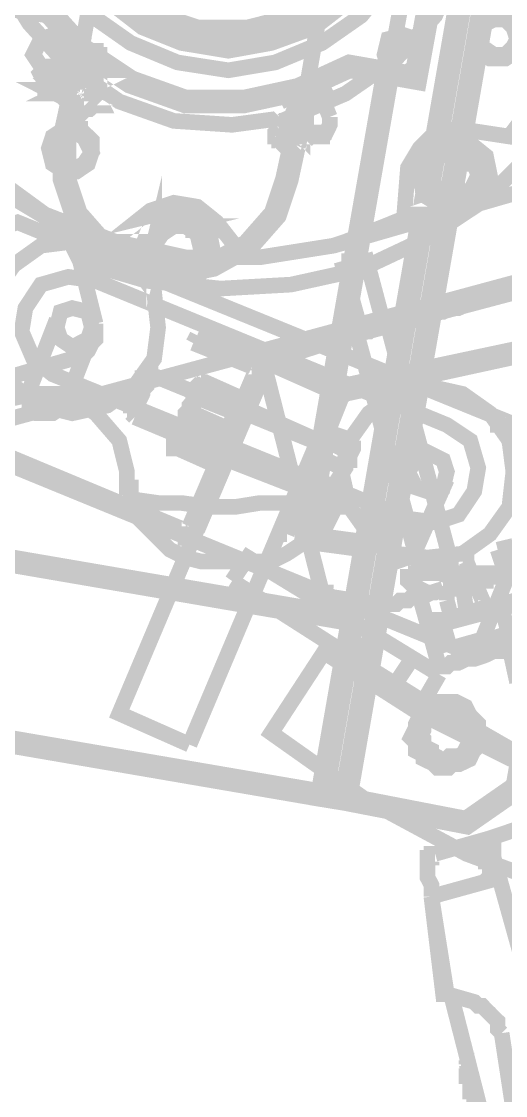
# Model space of a CAD drawing. Extents: x 0.1 to 11.6, y 0.3 to 16.2.
# Drawn here: x 9.9667 to 10.1733, y 6.37 to 6.8292 of the extents above; entities that cross this region are included whole.
import ezdxf

# ---------------------------------------------------------------- set-up
doc = ezdxf.new("R2010")
doc.units = 0
doc.header["$MEASUREMENT"] = 0

msp = doc.modelspace()

# ---------------------------------------------------------------- linework, layer by layer
at = {"color": 0}
for points, const_width in [([(10.24, 7.33003), (10.095, 6.49832), (10.105, 6.49669), (10.25, 7.32835)], 0.01), ([(10.105, 6.49669), (10.1567, 6.48665), (10.1783, 6.50168), (10.3217, 7.315)], 0.01), ([(10.1433, 6.535), (10.1383, 6.53836), (10.0983, 6.56332), (10.0733, 6.52501), (10.1133, 6.49669), (10.1567, 6.47331), (10.2017, 6.45665), (10.25, 6.44499), (10.2983, 6.44168), (10.3467, 6.44336), (10.395, 6.44997), (10.4417, 6.465), (10.4867, 6.48503), (10.5283, 6.51167), (10.565, 6.54167), (10.5983, 6.57835), (10.6267, 6.61664), (10.65, 6.66), (10.6667, 6.70665), (10.6783, 6.75331), (10.6833, 6.80165), (10.6934, 7.12668)], 0.00667), ([(10.0283, 7.01833), (9.98833, 6.79497)], 0.00667), ([(10.0883, 6.80003), (10.1233, 7.00168)], 0.00667), ([(9.94835, 6.83832), (9.97835, 6.83333), (9.99333, 6.81668), (10.0133, 6.80333), (10.0367, 6.79497), (10.0617, 6.79497), (10.085, 6.80003), (10.1067, 6.81), (10.1067, 6.81), (10.135, 6.80501), (10.16, 6.94168)], 0.01), ([(9.94997, 6.76167), (9.98335, 6.74164), (9.98503, 6.74001), (9.98665, 6.73833), (9.98833, 6.73665), (9.98833, 6.73503), (9.98833, 6.73335), (9.99164, 6.72667), (10.02, 6.71832), (10.0517, 6.715), (10.0817, 6.71669), (10.1117, 6.72331), (10.14, 6.73665), (10.165, 6.75331), (10.1867, 6.77501), (10.1867, 6.78999), (10.1934, 6.80501), (10.2033, 6.815), (10.2167, 6.82167), (10.2267, 6.85335)], 0.00667), ([(10.0833, 6.78668), (10.0817, 6.78836), (10.105, 6.79833), (10.1267, 6.81332), (10.1433, 6.83165), (10.1533, 6.85499)], 0.00667), ([(9.95665, 6.84999), (9.97, 6.82835), (9.98665, 6.81), (10.0084, 6.79497), (10.0317, 6.78668), (10.0566, 6.785), (10.0817, 6.78836), (10.08, 6.78999)], 0.00667), ([(9.98503, 6.84831), (9.99669, 6.83165), (10.0133, 6.81999), (10.0333, 6.81168), (10.055, 6.80832), (10.055, 6.80832), (10.075, 6.81168), (10.095, 6.81999), (10.1117, 6.83165), (10.125, 6.84831)], 0.00667), ([(10.1, 6.73335), (10.5033, 6.84999)], 0.00667), ([(9.95167, 6.76497), (9.97667, 6.74669), (10.0067, 6.73503), (10.0367, 6.72835), (10.0684, 6.72835), (10.1, 6.73335), (10.105, 6.73503), (10.1133, 6.73833), (10.1217, 6.74164), (10.13, 6.74501), (10.1317, 6.76665), (10.1367, 6.77501), (10.1433, 6.78168), (10.1533, 6.78331), (10.175, 6.78), (10.18, 6.78668), (10.185, 6.79335), (10.19, 6.80165), (10.195, 6.80832), (10.2, 6.81668), (10.2033, 6.82497), (10.2067, 6.83165), (10.21, 6.84)], 0.00667), ([(10.0033, 6.83832), (10.0183, 6.82667), (10.035, 6.81999), (10.055, 6.81668), (10.055, 6.81668), (10.0733, 6.81999), (10.0917, 6.82667), (10.1067, 6.83832)], 0.00667), ([(10.0033, 6.83832), (10.0183, 6.82667), (10.035, 6.81999), (10.055, 6.81668), (10.055, 6.81668), (10.0733, 6.81999), (10.0917, 6.82667), (10.1067, 6.83832)], 0.00667), ([(9.98665, 6.80003), (9.98503, 6.80003), (9.98665, 6.80003), (9.98833, 6.80003), (9.98833, 6.80165), (9.99001, 6.80165), (9.99164, 6.80333), (9.99333, 6.80333), (9.99333, 6.80501), (9.99501, 6.80501), (9.99333, 6.80832), (9.99501, 6.81), (9.99832, 6.81168), (9.99832, 6.81332), (9.99669, 6.81332), (9.99501, 6.81332), (9.99164, 6.81668), (9.98833, 6.81999), (9.98665, 6.81668), (9.98503, 6.81668), (9.98335, 6.81836), (9.98503, 6.81836), (9.97835, 6.81), (9.97835, 6.80832), (9.97667, 6.80664), (9.97835, 6.80333), (9.97835, 6.80165), (9.97835, 6.80003), (9.97999, 6.80003), (9.98167, 6.80003), (9.98503, 6.80003), (9.98335, 6.80003), (9.98503, 6.80003), (9.98335, 6.80003), (9.98503, 6.79833), (9.98665, 6.79833), (9.98833, 6.80003)], 0.01), ([(9.99832, 6.81332), (9.99832, 6.81168), (9.99669, 6.81332), (9.99669, 6.815), (9.99501, 6.815), (9.99333, 6.81668), (9.99164, 6.81668), (9.99164, 6.81836), (9.99001, 6.81836), (9.99001, 6.81999), (9.98833, 6.81999), (9.98665, 6.81999), (9.98335, 6.81836)], 0.01), ([(9.98665, 6.81999), (9.98833, 6.81999)], 0.01), ([(9.98833, 6.81999), (9.99001, 6.81999)], 0.01), ([(9.98833, 6.81999), (9.99001, 6.81999)], 0.01), ([(9.99164, 6.81), (9.99333, 6.81), (9.99164, 6.81), (9.99164, 6.81168), (9.99001, 6.81168), (9.98833, 6.81332), (9.98833, 6.815), (9.98665, 6.815), (9.98665, 6.81668), (9.98503, 6.81668), (9.98503, 6.81836)], 0.01), ([(9.98665, 6.81668), (9.98833, 6.81332), (9.99164, 6.81), (9.99501, 6.81332)], 0.01), ([(9.99501, 6.81), (9.99669, 6.81)], 0.01), ([(9.99832, 6.81168), (10, 6.81168)], 0.01), ([(9.99333, 6.80832), (9.99164, 6.80832), (9.99001, 6.80832), (9.98833, 6.80664), (9.98665, 6.80501), (9.98665, 6.80333), (9.98665, 6.80165), (9.98503, 6.80003), (9.98335, 6.80003)], 0.01), ([(9.98833, 6.79335), (9.99001, 6.78999), (9.99001, 6.79167), (9.99164, 6.79167), (9.99333, 6.79335), (9.99501, 6.79335), (9.99669, 6.79497), (9.99832, 6.79497), (9.99669, 6.79833)], 0.01), ([(10.1233, 6.80832), (10.0883, 6.60835), (10.1133, 6.60499)], 0.01), ([(9.99333, 6.80165), (9.99001, 6.80003), (9.99164, 6.80003), (9.99333, 6.80003), (9.99333, 6.80165), (9.99501, 6.80165), (9.99669, 6.80165)], 0.01), ([(9.99669, 6.80333), (9.99501, 6.80501), (9.99333, 6.80501), (9.99164, 6.80333)], 0.01), ([(9.99001, 6.80664), (9.99164, 6.80664), (9.99333, 6.80664)], 0.00667), ([(9.99501, 6.80501), (9.99669, 6.80501)], 0.01), ([(9.98503, 6.80003), (9.98665, 6.80003)], 0.01), ([(9.98833, 6.79497), (9.98503, 6.78), (9.98503, 6.76167), (9.99001, 6.74669), (10.0017, 6.73335), (10.0167, 6.72499), (10.0317, 6.72168), (10.0483, 6.72499), (10.0633, 6.73335), (10.075, 6.74669), (10.08, 6.76167), (10.0883, 6.80003)], 0.01), ([(9.98503, 6.79833), (9.98665, 6.79833)], 0.01), ([(9.98503, 6.79833), (9.98665, 6.79833)], 0.00667), ([(9.99501, 6.80003), (9.99669, 6.79833), (9.99501, 6.79665), (9.99333, 6.79665), (9.99164, 6.79497), (9.99001, 6.79497), (9.98833, 6.79335), (9.98833, 6.79665)], 0.01), ([(10.08, 6.79665), (10.0817, 6.79833)], 0.00667), ([(10.08, 6.79665), (10.0817, 6.79665), (10.0817, 6.79833)], 0.00667), ([(10.0817, 6.79833), (10.0833, 6.79833), (10.085, 6.79833), (10.0866, 6.79833), (10.0866, 6.80003), (10.0833, 6.79833)], 0.00667), ([(10.0817, 6.79665), (10.0817, 6.79833), (10.0833, 6.79833)], 0.00667), ([(10.0833, 6.79335), (10.085, 6.79497), (10.0833, 6.79833)], 0.00667), ([(10.0933, 6.80165), (10.0917, 6.80003), (10.0866, 6.80003)], 0.00667), ([(10.0866, 6.80003), (10.0883, 6.80003), (10.09, 6.80003), (10.0917, 6.80165), (10.0933, 6.80165), (10.095, 6.80165)], 0.00667), ([(10.0883, 6.79497), (10.0917, 6.79665), (10.0917, 6.80003)], 0.00667), ([(10.0933, 6.80165), (10.095, 6.80165)], 0.00667), ([(10.095, 6.80165), (10.0933, 6.80165)], 0.00667), ([(10.095, 6.79665), (10.0967, 6.79833), (10.095, 6.80165)], 0.00667), ([(10.0967, 6.79833), (10.095, 6.79665)], 0.00667), ([(10.0817, 6.79335), (10.08, 6.79665)], 0.00667), ([(10.0817, 6.79335), (10.0833, 6.79335)], 0.00667), ([(10.0817, 6.79335), (10.0833, 6.79335)], 0.00667), ([(10.0833, 6.79335), (10.085, 6.79335), (10.0866, 6.79335), (10.0866, 6.79497), (10.0883, 6.79497), (10.085, 6.79497)], 0.00667), ([(10.0833, 6.79335), (10.0833, 6.79167)], 0.00667), ([(10.0917, 6.79665), (10.095, 6.79665), (10.0933, 6.79665), (10.0917, 6.79665), (10.09, 6.79497), (10.0883, 6.79497)], 0.00667), ([(10.0983, 6.78836), (10.095, 6.79665)], 0.00667), ([(10.08, 6.78668), (10.08, 6.78836), (10.08, 6.78999)], 0.00667), ([(10.085, 6.785), (10.0833, 6.78668), (10.0833, 6.78836), (10.0817, 6.78836), (10.08, 6.78999)], 0.00667), ([(10.0833, 6.79167), (10.0817, 6.78836)], 0.00667), ([(10.09, 6.78), (10.09, 6.78168), (10.0883, 6.78168), (10.0883, 6.78331), (10.0883, 6.785), (10.0883, 6.78668), (10.0883, 6.78836), (10.0866, 6.78999), (10.085, 6.78999), (10.0833, 6.78999), (10.0833, 6.79167)], 0.00667), ([(10.085, 6.78999), (10.0866, 6.78999)], 0.00667), ([(10.08, 6.785), (10.0767, 6.78331)], 0.00667), ([(10.08, 6.78836), (10.08, 6.78668)], 0.00667), ([(10.0833, 6.78331), (10.0817, 6.785), (10.08, 6.78668), (10.0817, 6.785)], 0.00667), ([(10.085, 6.78), (10.0833, 6.78168), (10.0817, 6.78331), (10.08, 6.785), (10.08, 6.78668)], 0.00667), ([(10.08, 6.78668), (10.0817, 6.78668)], 0.00667), ([(10.0833, 6.78331), (10.0817, 6.785), (10.0833, 6.78668)], 0.00667), ([(10.0883, 6.78168), (10.0866, 6.78331), (10.085, 6.785), (10.0833, 6.78668)], 0.00667), ([(10.0866, 6.78168), (10.085, 6.785)], 0.00667), ([(10.0866, 6.77832), (10.0866, 6.78), (10.0883, 6.77832)], 0.00667), ([(10.0933, 6.78), (10.095, 6.78), (10.095, 6.78168), (10.0967, 6.78168), (10.0983, 6.785), (10.0983, 6.78668), (10.0983, 6.78836)], 0.00667), ([(10.08, 6.77501), (10.0783, 6.77669), (10.0783, 6.77832), (10.0767, 6.77832), (10.0767, 6.78), (10.075, 6.78), (10.075, 6.78168), (10.0767, 6.78331)], 0.00667), ([(10.0767, 6.78331), (10.0783, 6.78331), (10.0783, 6.78168), (10.08, 6.78), (10.0817, 6.78), (10.0817, 6.77832), (10.0833, 6.77669)], 0.00667), ([(10.0833, 6.77669), (10.085, 6.78), (10.0866, 6.77832)], 0.00667), ([(10.0866, 6.78), (10.0866, 6.78168)], 0.00667), ([(10.09, 6.78), (10.0883, 6.78), (10.0883, 6.78168), (10.0866, 6.78168)], 0.00667), ([(10.09, 6.78), (10.0883, 6.78168)], 0.00667), ([(10.0883, 6.77832), (10.09, 6.78)], 0.00667), ([(10.09, 6.78168), (10.09, 6.78)], 0.00667), ([(10.0933, 6.78), (10.0917, 6.78), (10.09, 6.78)], 0.00667), ([(10.09, 6.78), (10.0917, 6.78)], 0.00667), ([(10.09, 6.78), (10.0917, 6.78)], 0.00667), ([(10.08, 6.77501), (10.0833, 6.77669)], 0.00667), ([(10.0866, 6.77832), (10.0883, 6.77832)], 0.00667), ([(10.155, 6.77501), (10.1483, 6.77333)], 0.00667), ([(10.155, 6.77501), (10.1583, 6.77165), (10.16, 6.77001), (10.16, 6.76833), (10.1617, 6.76833), (10.1617, 6.76665), (10.1617, 6.76497), (10.1617, 6.76335), (10.1617, 6.76167)], 0.00667), ([(9.91499, 6.64665), (10.3834, 6.77333)], 0.00667), ([(10.14, 6.75999), (10.1417, 6.76665), (10.1417, 6.76833), (10.1433, 6.77001), (10.1433, 6.77165), (10.145, 6.77165), (10.1467, 6.77333), (10.1483, 6.77333)], 0.00667), ([(10.1417, 6.76665), (10.1433, 6.77165), (10.1483, 6.77333), (10.15, 6.77333), (10.1517, 6.77333), (10.1533, 6.77333), (10.155, 6.77333), (10.1567, 6.77333), (10.1583, 6.77165)], 0.00667), ([(10.1634, 6.76665), (10.1583, 6.77165)], 0.00667), ([(10.1417, 6.76665), (10.1417, 6.76497), (10.1417, 6.76335), (10.1417, 6.76167), (10.1417, 6.75999), (10.1417, 6.75836), (10.1433, 6.75667), (10.1483, 6.75168)], 0.00667), ([(10.1634, 6.76665), (10.1617, 6.76167), (10.1617, 6.75999), (10.16, 6.75836), (10.16, 6.75667), (10.1583, 6.75667), (10.1583, 6.75499), (10.1567, 6.75499), (10.155, 6.75331), (10.1533, 6.75331)], 0.00667), ([(10.1533, 6.75331), (10.16, 6.75499), (10.1617, 6.76167)], 0.00667), ([(10.0217, 6.72835), (10.0233, 6.73503), (10.0233, 6.73335), (10.0233, 6.73167), (10.0233, 6.72999), (10.025, 6.72835), (10.025, 6.72667), (10.025, 6.72499), (10.0267, 6.72499)], 0.00667), ([(10.1483, 6.75168), (10.1533, 6.75331), (10.1517, 6.75331), (10.15, 6.75331), (10.1483, 6.75331), (10.1467, 6.75331), (10.1467, 6.75499), (10.145, 6.75499), (10.1433, 6.75667)], 0.00667), ([(10.14, 6.75999), (10.1433, 6.75667)], 0.00667), ([(10.005, 6.73503), (10.0217, 6.74832), (10.0317, 6.75168), (10.0417, 6.75), (10.05, 6.74333), (10.0617, 6.72835)], 0.00667), ([(10.1083, 6.69835), (10.1083, 6.69499), (10.3217, 6.75168)], 0.00667), ([(10.19, 6.65169), (9.965, 6.74333), (9.95503, 6.74001)], 0.00667), ([(10.0367, 6.74333), (10.0417, 6.74001), (10.04, 6.74001), (10.04, 6.74164), (10.0384, 6.74164), (10.0367, 6.74164), (10.035, 6.74333), (10.0333, 6.74333), (10.0317, 6.74164)], 0.00667), ([(10.0367, 6.74333), (10.0317, 6.74164)], 0.00667), ([(10.025, 6.74001), (10.0317, 6.74164), (10.03, 6.74164), (10.0283, 6.74164), (10.0267, 6.74001), (10.025, 6.73833), (10.025, 6.73665), (10.0233, 6.73503)], 0.00667), ([(10.025, 6.74001), (10.0233, 6.73503)], 0.00667), ([(10.045, 6.73503), (10.0433, 6.72999), (10.045, 6.72999), (10.045, 6.73167), (10.045, 6.73335), (10.0433, 6.73503), (10.0433, 6.73665), (10.0417, 6.73833), (10.0417, 6.74001)], 0.00667), ([(10.045, 6.73503), (10.0417, 6.74001)], 0.00667), ([(10.03, 6.72), (10.0267, 6.72499), (10.0267, 6.72331), (10.0283, 6.72331), (10.03, 6.72168), (10.0317, 6.72168), (10.0333, 6.72168), (10.035, 6.72168), (10.0367, 6.72168)], 0.00667), ([(10.03, 6.72), (10.0367, 6.72168), (10.0384, 6.72168), (10.04, 6.72331), (10.0417, 6.72499), (10.0433, 6.72667), (10.0433, 6.72835), (10.0433, 6.72999)], 0.00667), ([(10.0367, 6.72168), (10.0433, 6.72331), (10.0433, 6.72999)], 0.00667), ([(10.1133, 6.72999), (10.1133, 6.72835), (10.1117, 6.72835), (10.11, 6.72835), (10.1083, 6.72835)], 0.00667), ([(10.1133, 6.72999), (10.1217, 6.69835), (10.12, 6.69835), (10.1183, 6.69835), (10.1166, 6.69835)], 0.00667), ([(9.99164, 6.72667), (9.99832, 6.69997)], 0.00667), ([(10.0217, 6.72835), (10.0267, 6.72499)], 0.00667), ([(10.1083, 6.72835), (10.1067, 6.72667), (10.105, 6.72667), (10.1033, 6.72667)], 0.00667), ([(10.1033, 6.72667), (10.1117, 6.69667)], 0.00667), ([(10.165, 6.71001), (10.17, 6.71164), (10.1733, 6.71332), (10.1783, 6.71332), (10.1816, 6.715), (10.185, 6.715), (10.1883, 6.71669), (10.1917, 6.71669), (10.1934, 6.71832), (10.195, 6.71832), (10.1967, 6.71832)], 0.00667), ([(10.135, 6.70167), (10.1367, 6.70167), (10.1383, 6.70335), (10.14, 6.70335), (10.1433, 6.70503), (10.1467, 6.70503), (10.15, 6.70665), (10.1533, 6.70665), (10.1567, 6.70833), (10.1617, 6.71001), (10.165, 6.71001)], 0.00667), ([(9.99669, 6.69499), (9.98503, 6.66499), (9.97999, 6.66168), (9.97331, 6.66168), (9.97, 6.66499), (9.97, 6.67165), (9.98167, 6.70167)], 0.00667), ([(10.135, 6.70167), (10.1367, 6.70167)], 0.00667), ([(9.99832, 6.69997), (9.99832, 6.69835), (9.99832, 6.69499), (9.99832, 6.69336), (9.99669, 6.69168), (9.99501, 6.68832), (9.99333, 6.68668), (9.99164, 6.685), (9.98833, 6.685), (9.94835, 6.67333)], 0.00667), ([(10.1117, 6.69667), (10.11, 6.69499)], 0.00667), ([(10.1166, 6.69835), (10.115, 6.69667), (10.1133, 6.69667), (10.1117, 6.69667)], 0.00667), ([(10.1233, 6.69835), (10.1217, 6.69835)], 0.00667), ([(10.1233, 6.69835), (10.15, 6.59831)], 0.00667), ([(10.04, 6.69168), (10.0417, 6.69499)], 0.00667), ([(10.0667, 6.685), (10.0417, 6.69499)], 0.00667), ([(10.0684, 6.68332), (10.07, 6.68332), (10.0717, 6.685), (10.0733, 6.685), (10.075, 6.685), (10.0783, 6.68668), (10.0833, 6.68668), (10.0866, 6.68832), (10.0917, 6.69), (10.0967, 6.69168), (10.1033, 6.69336), (10.1083, 6.69499)], 0.00667), ([(10.11, 6.69499), (10.1367, 6.59668), (10.1367, 6.595), (10.1383, 6.595), (10.14, 6.59332)], 0.00667), ([(10.11, 6.69499), (10.1367, 6.595)], 0.00667), ([(10.065, 6.68164), (10.04, 6.69168)], 0.00667), ([(10.0667, 6.68832), (10.0684, 6.68332)], 0.00667), ([(10.1033, 6.67333), (10.1816, 6.69)], 0.00667), ([(10.0717, 6.68332), (10.0084, 6.53331), (10.0384, 6.52001)], 0.00667), ([(10.02, 6.67665), (10.0217, 6.67833), (10.0217, 6.67665), (10.02, 6.67503), (10.02, 6.67333), (10.0183, 6.67165), (10.0183, 6.66997), (10.0167, 6.66667), (10.0167, 6.66499), (10.015, 6.66336)], 0.00667), ([(10.07, 6.67833), (10.07, 6.68001), (10.07, 6.68164), (10.0684, 6.68332), (10.0667, 6.685)], 0.00667), ([(10.07, 6.68332), (10.095, 6.58501)], 0.00667), ([(10.0717, 6.68332), (10.1017, 6.66997)], 0.00667), ([(10.105, 6.66997), (10.1816, 6.68668)], 0.00667), ([(10.095, 6.64833), (10.0217, 6.67833)], 0.00667), ([(10.0384, 6.61333), (10.0667, 6.68001)], 0.00667), ([(10.0417, 6.61165), (10.07, 6.67833)], 0.00667), ([(10.0667, 6.68001), (10.0667, 6.68164), (10.065, 6.68164)], 0.00667), ([(10.02, 6.67665), (10.0183, 6.67665), (10.0183, 6.67503), (10.0183, 6.67333), (10.0167, 6.66997), (10.0167, 6.66835), (10.015, 6.66667), (10.015, 6.66499)], 0.00667), ([(10.045, 6.67503), (10.0417, 6.67165), (10.04, 6.66997), (10.04, 6.66835), (10.04, 6.66667), (10.0384, 6.66499), (10.0384, 6.66336), (10.0367, 6.66168), (10.0367, 6.65831), (10.035, 6.65668), (10.035, 6.655)], 0.00667), ([(10.0433, 6.67503), (10.0417, 6.67333), (10.0417, 6.67165), (10.0417, 6.66997), (10.04, 6.66997)], 0.00667), ([(10.06, 6.66667), (10.0433, 6.67333), (10.0417, 6.66997), (10.04, 6.66667)], 0.00667), ([(10.0433, 6.67503), (10.045, 6.67503), (10.06, 6.66835)], 0.00667), ([(10.0433, 6.67503), (10.0433, 6.67333)], 0.00667), ([(9.95665, 6.66667), (9.97168, 6.66997), (9.98503, 6.66997), (9.99832, 6.66168), (10.0084, 6.65001), (10.0117, 6.63667), (10.0117, 6.63499), (10.0117, 6.63336), (10.0117, 6.63167), (10.0117, 6.62999), (10.0133, 6.62999), (10.0133, 6.62831), (10.0133, 6.62668), (10.0133, 6.625), (10.0167, 6.61664), (10.0217, 6.61165), (10.025, 6.60835), (10.03, 6.60335), (10.0367, 6.59999), (10.0433, 6.59831), (10.05, 6.59831), (10.0517, 6.59831), (10.0533, 6.59831), (10.0566, 6.59831), (10.0583, 6.59831), (10.06, 6.59831), (10.0633, 6.59831), (10.065, 6.59831), (10.0667, 6.59831), (10.065, 6.59831)], 0.00667), ([(10.0417, 6.66997), (10.04, 6.66997), (10.04, 6.66835), (10.04, 6.66667), (10.0384, 6.66499), (10.0384, 6.66168), (10.0367, 6.66), (10.0367, 6.65831), (10.035, 6.655), (10.035, 6.65332), (10.0333, 6.65332), (10.0333, 6.65169)], 0.00667), ([(10.0417, 6.66997), (10.0417, 6.66835), (10.04, 6.66667), (10.04, 6.66499), (10.0384, 6.66336), (10.0384, 6.66), (10.0367, 6.65831), (10.0367, 6.65668), (10.035, 6.655), (10.035, 6.65332)], 0.00667), ([(10.0384, 6.52001), (10.1017, 6.66997)], 0.00667), ([(10.04, 6.66997), (10.04, 6.66667), (10.04, 6.66168), (10.055, 6.655)], 0.00667), ([(10.1017, 6.66997), (10.0767, 6.61003), (10.08, 6.61003)], 0.00667), ([(10.08, 6.61003), (10.1033, 6.66835), (10.105, 6.66997)], 0.00667), ([(10.1017, 6.66997), (10.1017, 6.67165), (10.1033, 6.67165), (10.1033, 6.67333)], 0.00667), ([(10.015, 6.66499), (10.0133, 6.66336), (10.0133, 6.66168)], 0.00667), ([(10.04, 6.66667), (10.0384, 6.66336), (10.0384, 6.66)], 0.00667), ([(10.0583, 6.66168), (10.0417, 6.66835)], 0.00667), ([(10.0583, 6.66168), (10.06, 6.66499), (10.06, 6.66835)], 0.00667), ([(10.06, 6.66667), (10.0583, 6.66336), (10.0583, 6.66)], 0.00667), ([(10.06, 6.66835), (10.0617, 6.66835), (10.0617, 6.66667)], 0.00667), ([(10.0617, 6.66667), (10.06, 6.66667)], 0.00667), ([(10.0633, 6.66336), (10.06, 6.66499)], 0.00667), ([(10.0617, 6.66667), (10.0633, 6.66667)], 0.00667), ([(10.0133, 6.66168), (10.015, 6.66)], 0.00667), ([(10.015, 6.66336), (10.015, 6.66168), (10.015, 6.66)], 0.00667), ([(10.015, 6.66), (10.0866, 6.62999)], 0.00667), ([(10.0317, 6.64833), (10.0317, 6.65001), (10.0333, 6.65001), (10.0333, 6.65169), (10.0333, 6.65332), (10.035, 6.655), (10.0367, 6.66), (10.0384, 6.66168)], 0.00667), ([(10.0333, 6.65332), (10.035, 6.65668), (10.0384, 6.66), (10.0533, 6.65332)], 0.00667), ([(10.0517, 6.64665), (10.0517, 6.64833), (10.0533, 6.65001), (10.0533, 6.65169), (10.055, 6.65332), (10.055, 6.65668), (10.0566, 6.65831), (10.0566, 6.66), (10.0566, 6.66168), (10.0583, 6.66168)], 0.00667), ([(10.0583, 6.66), (10.0566, 6.65668), (10.0533, 6.65332)], 0.00667), ([(10.055, 6.655), (10.0566, 6.65831), (10.0583, 6.66168)], 0.00667), ([(10.06, 6.66336), (10.0583, 6.66168)], 0.00667), ([(10.0933, 6.65001), (10.0633, 6.66336)], 0.00667), ([(10.1683, 6.66), (10.17, 6.65831), (10.17, 6.65668), (10.1717, 6.65668), (10.1733, 6.655), (10.175, 6.65332), (10.175, 6.65169), (10.1767, 6.65169)], 0.00667), ([(9.92503, 6.65831), (10.0367, 6.61165)], 0.00667), ([(9.92833, 6.65332), (10.1517, 6.56168)], 0.00667), ([(10.05, 6.64165), (10.0333, 6.64833), (10.0333, 6.65169), (10.035, 6.655)], 0.00667), ([(10.0333, 6.65169), (10.035, 6.65332), (10.0517, 6.64665)], 0.00667), ([(10.0333, 6.65332), (10.0333, 6.65001), (10.0333, 6.64665)], 0.00667), ([(10.0333, 6.65169), (10.035, 6.65169)], 0.00667), ([(10.0333, 6.65169), (10.035, 6.65169)], 0.00667), ([(10.035, 6.65332), (10.0367, 6.65332)], 0.00667), ([(10.0533, 6.65332), (10.0533, 6.65001), (10.0517, 6.64665)], 0.00667), ([(10.0533, 6.64833), (10.055, 6.65169), (10.055, 6.655)], 0.00667), ([(10.0983, 6.65169), (10.0967, 6.65001), (10.1067, 6.64501)], 0.00667), ([(10.0983, 6.65169), (10.0967, 6.65169)], 0.00667), ([(10.0983, 6.65169), (10.0983, 6.65332)], 0.00667), ([(10.0983, 6.65332), (10.1083, 6.65001)], 0.00667), ([(10.19, 6.65169), (10.1934, 6.63997), (10.1634, 6.565)], 0.00667), ([(10.0333, 6.64833), (10.0317, 6.64833)], 0.00667), ([(10.0317, 6.64833), (10.0317, 6.64665), (10.0333, 6.64665)], 0.00667), ([(10.0317, 6.64833), (10.0333, 6.64833)], 0.00667), ([(10.0333, 6.64665), (10.0483, 6.63997)], 0.00667), ([(10.0517, 6.64665), (10.05, 6.64333), (10.0483, 6.63997)], 0.00667), ([(10.05, 6.63997), (10.05, 6.64165), (10.0517, 6.64501), (10.0533, 6.64833)], 0.00667), ([(10.0517, 6.64501), (10.0517, 6.64665)], 0.00667), ([(10.0933, 6.64165), (10.0967, 6.65001)], 0.00667), ([(10.0967, 6.65001), (10.0933, 6.65001)], 0.00667), ([(10.095, 6.64833), (10.0967, 6.64833)], 0.00667), ([(10.1083, 6.64665), (10.1067, 6.64501), (10.1067, 6.64333), (10.1067, 6.64165), (10.105, 6.64165), (10.105, 6.63997), (10.105, 6.63835), (10.1017, 6.63336), (10.1, 6.62999)], 0.00667), ([(10.1067, 6.64333), (10.1083, 6.64665), (10.1083, 6.65001)], 0.00667), ([(10.1083, 6.64665), (10.1067, 6.64665), (10.1067, 6.64501)], 0.00667), ([(10.1083, 6.65001), (10.1083, 6.64833), (10.1083, 6.64665)], 0.00667), ([(10.1083, 6.64833), (10.1083, 6.64665)], 0.00667), ([(10.0517, 6.64333), (10.055, 6.64165)], 0.00667), ([(10.0866, 6.62831), (10.085, 6.62999), (10.055, 6.64165)], 0.00667), ([(10.0933, 6.64165), (10.09, 6.63499), (10.1, 6.62999)], 0.00667), ([(10.0933, 6.64333), (10.1033, 6.63835)], 0.00667), ([(10.1033, 6.63835), (10.105, 6.64165), (10.1067, 6.64333)], 0.00667), ([(10.1067, 6.64501), (10.105, 6.64165), (10.105, 6.63835)], 0.00667), ([(10.05, 6.63997), (10.0483, 6.63997)], 0.00667), ([(10.095, 6.62001), (10.0967, 6.62169), (10.0983, 6.625), (10.1, 6.62668), (10.1, 6.62831), (10.1017, 6.62999), (10.1017, 6.63167), (10.1033, 6.63499), (10.1033, 6.63667), (10.105, 6.63835)], 0.00667), ([(10.1017, 6.62999), (10.1033, 6.63499), (10.1033, 6.63835)], 0.00667), ([(10.1334, 6.63997), (10.12, 6.61003), (10.12, 6.60499), (10.1233, 6.59999), (10.1267, 6.59831), (10.1317, 6.59999), (10.135, 6.60335), (10.1483, 6.63336)], 0.00667), ([(10.0667, 6.59831), (10.0733, 6.59831), (10.08, 6.60167), (10.085, 6.60499), (10.0917, 6.60835), (10.0967, 6.61333), (10.1, 6.62001), (10.1017, 6.62668), (10.1033, 6.62831), (10.1033, 6.62999), (10.1033, 6.63167), (10.1033, 6.63336), (10.1033, 6.63499), (10.1033, 6.63667)], 0.00667), ([(10.0883, 6.62831), (10.09, 6.63499)], 0.00667), ([(10.0866, 6.62999), (10.0883, 6.62999), (10.0866, 6.62831)], 0.00667), ([(10.0883, 6.62831), (10.0866, 6.62332), (10.095, 6.62001)], 0.00667), ([(10.0883, 6.62831), (10.0967, 6.62332)], 0.00667), ([(10.0967, 6.62332), (10.1, 6.62668), (10.1017, 6.62999)], 0.00667), ([(10.1, 6.62999), (10.1, 6.62831), (10.0983, 6.625)], 0.00667), ([(10.0133, 6.625), (10.025, 6.62332), (10.035, 6.62332), (10.0467, 6.62169), (10.0583, 6.62169), (10.0684, 6.62332), (10.08, 6.62332), (10.0917, 6.625), (10.1017, 6.62668)], 0.00667), ([(10.0866, 6.625), (10.0883, 6.625)], 0.00667), ([(10.0967, 6.62169), (10.0983, 6.62169), (10.0967, 6.62332)], 0.00667), ([(10.0967, 6.62001), (10.0967, 6.62169), (10.0983, 6.62169), (10.0983, 6.62332), (10.0983, 6.625)], 0.00667), ([(10.095, 6.62001), (10.0967, 6.62001), (10.0967, 6.62169)], 0.00667), ([(10.0967, 6.62001), (10.0983, 6.62001)], 0.00667), ([(9.89501, 6.61003), (10.1083, 6.57335)], 0.01), ([(10.0367, 6.61165), (10.0384, 6.61165), (10.0384, 6.61333)], 0.00667), ([(10.0367, 6.61003), (10.0367, 6.60835), (10.0384, 6.60835), (10.04, 6.61003), (10.0417, 6.61165)], 0.00667), ([(10.2967, 6.61333), (10.2917, 6.61165), (10.165, 6.57835), (10.16, 6.59), (10.1583, 6.59), (10.155, 6.59169), (10.15, 6.59169)], 0.00667), ([(10.1767, 6.60499), (10.17, 6.60335)], 0.00667), ([(10.145, 6.55003), (10.0633, 6.59999), (10.0566, 6.59)], 0.00667), ([(10.17, 6.60335), (10.1733, 6.59332)], 0.00667), ([(10.05, 6.59831), (10.0517, 6.59831), (10.0533, 6.59831), (10.055, 6.59831), (10.0566, 6.59831), (10.0583, 6.59831), (10.06, 6.59831), (10.0617, 6.59831), (10.0633, 6.59831), (10.065, 6.59831)], 0.00667), ([(10.1317, 6.59332), (10.1334, 6.59332), (10.135, 6.59332), (10.1367, 6.595), (10.1383, 6.595), (10.1417, 6.595), (10.1433, 6.59668), (10.1467, 6.59668), (10.1483, 6.59831), (10.1517, 6.59831), (10.1533, 6.59831), (10.155, 6.59831), (10.155, 6.59999)], 0.00667), ([(10.1567, 6.59831), (10.1567, 6.59999), (10.155, 6.59999)], 0.00667), ([(10.16, 6.59), (10.1567, 6.59831)], 0.00667), ([(10.2, 6.59999), (10.18, 6.595), (10.175, 6.59332), (10.17, 6.59169), (10.1667, 6.59169)], 0.00667), ([(10.15, 6.59169), (10.145, 6.59332), (10.14, 6.59332), (10.1367, 6.59332), (10.135, 6.59169), (10.1334, 6.59169), (10.1317, 6.59169), (10.1317, 6.59), (10.1334, 6.58832), (10.1367, 6.58664), (10.14, 6.58501)], 0.00667), ([(10.1317, 6.59), (10.1317, 6.59169), (10.1317, 6.59332)], 0.00667), ([(10.14, 6.59332), (10.1683, 6.59332), (10.1733, 6.59332)], 0.00667), ([(10.16, 6.59), (10.1617, 6.59), (10.1634, 6.59), (10.165, 6.59), (10.165, 6.59169), (10.1667, 6.59169)], 0.00667), ([(10.1667, 6.59169), (10.1733, 6.59332)], 0.00667), ([(10.0566, 6.59), (10.0983, 6.56332)], 0.00667), ([(10.1233, 6.58003), (10.125, 6.58003), (10.1267, 6.58003), (10.1283, 6.58165), (10.1317, 6.58165), (10.1334, 6.58333), (10.1383, 6.58333), (10.1417, 6.58501), (10.1467, 6.58664)], 0.00667), ([(10.1317, 6.59), (10.1334, 6.59)], 0.00667), ([(10.1317, 6.59), (10.1334, 6.59)], 0.00667), ([(10.1467, 6.58664), (10.1433, 6.58501), (10.14, 6.58501)], 0.00667), ([(10.1467, 6.58664), (10.1483, 6.58664), (10.15, 6.58664), (10.1517, 6.58664), (10.1517, 6.58832), (10.1533, 6.58832), (10.155, 6.58832), (10.1567, 6.57667)], 0.00667), ([(10.1517, 6.58664), (10.15, 6.58664), (10.1483, 6.58501), (10.1483, 6.58333), (10.1483, 6.58165)], 0.00667), ([(10.16, 6.59), (10.1583, 6.59), (10.1567, 6.58832), (10.155, 6.58832)], 0.00667), ([(10.095, 6.58501), (10.0967, 6.58501), (10.0967, 6.58333), (10.0983, 6.58333)], 0.00667), ([(10.0983, 6.58333), (10.1183, 6.58003), (10.12, 6.58003), (10.1217, 6.58003), (10.1233, 6.58003)], 0.00667), ([(10.1367, 6.58333), (10.14, 6.57167)], 0.00667), ([(10.1717, 6.57835), (10.1733, 6.57835), (10.1767, 6.58003), (10.1783, 6.58003), (10.1816, 6.58003), (10.1833, 6.58165), (10.1867, 6.58165), (10.19, 6.58333), (10.1934, 6.57167)], 0.00667), ([(10.1816, 6.58165), (10.175, 6.58003), (10.17, 6.57835), (10.165, 6.57667), (10.16, 6.57667), (10.155, 6.57497), (10.1517, 6.57335), (10.1483, 6.57335), (10.145, 6.57167), (10.1433, 6.57167), (10.1417, 6.57167), (10.14, 6.57167)], 0.00667), ([(10.1467, 6.57167), (10.1717, 6.57835), (10.175, 6.56668)], 0.00667), ([(10.1483, 6.58165), (10.15, 6.57497)], 0.00667), ([(10.1783, 6.58165), (10.1816, 6.56836), (10.1767, 6.56668), (10.1717, 6.56668), (10.1667, 6.565), (10.1617, 6.56332), (10.1583, 6.56332), (10.155, 6.56168), (10.1533, 6.56168), (10.1517, 6.56), (10.15, 6.56)], 0.00667), ([(10.165, 6.58003), (10.165, 6.57835), (10.1634, 6.57835), (10.1583, 6.57667)], 0.00667), ([(10.1567, 6.57667), (10.1533, 6.57497), (10.1483, 6.57335), (10.1467, 6.57335), (10.1433, 6.57335), (10.1417, 6.57167), (10.14, 6.57167)], 0.00667), ([(10.1467, 6.57335), (10.1467, 6.57167)], 0.00667), ([(10.1583, 6.57667), (10.1567, 6.57667)], 0.00667), ([(10.14, 6.57167), (10.145, 6.55333)], 0.00667), ([(10.14, 6.57167), (10.1417, 6.57167)], 0.00667), ([(10.15, 6.56), (10.1467, 6.57167)], 0.00667), ([(10.1467, 6.57167), (10.1483, 6.57167)], 0.00667), ([(10.1166, 6.56668), (10.11, 6.55664)], 0.00667), ([(10.1517, 6.56168), (10.1634, 6.565)], 0.00667), ([(10.095, 6.56), (10.1367, 6.53331), (10.1767, 6.51335), (10.22, 6.49669), (10.265, 6.48833), (10.3117, 6.48503), (10.3567, 6.48833), (10.4017, 6.49832), (10.445, 6.51335), (10.485, 6.535)], 0.00667), ([(10.18, 6.56168), (10.175, 6.56), (10.1683, 6.56), (10.165, 6.55832), (10.16, 6.55664), (10.1567, 6.55664), (10.1533, 6.55501), (10.15, 6.55501), (10.1483, 6.55333), (10.1467, 6.55333), (10.145, 6.55333)], 0.00667), ([(10.175, 6.56168), (10.1783, 6.54665)], 0.00667), ([(10.11, 6.55664), (10.1067, 6.55165)], 0.00667), ([(10.1267, 6.54665), (10.1334, 6.55664)], 0.00667), ([(10.145, 6.55003), (10.1383, 6.53836)], 0.00667), ([(10.1233, 6.54167), (10.1267, 6.54665)], 0.00667), ([(10.095, 6.49832), (9.88167, 6.535)], 0.01), ([(10.16, 6.52669), (10.15, 6.53168), (10.1433, 6.53668)], 0.01), ([(10.1467, 6.51167), (10.1483, 6.51167), (10.15, 6.51167), (10.1533, 6.51335), (10.155, 6.51335), (10.1567, 6.51497), (10.1583, 6.51833), (10.16, 6.52501), (10.1567, 6.53168), (10.15, 6.535)], 0.00667), ([(10.1867, 6.51335), (10.175, 6.51833), (10.1634, 6.52501), (10.16, 6.52669)], 0.00667), ([(10.1667, 6.47999), (10.1816, 6.48503)], 0.00667), ([(10.1433, 6.47331), (10.1667, 6.47999)], 0.00667), ([(10.1634, 6.47835), (10.1634, 6.47499), (10.1634, 6.47331), (10.1634, 6.47168), (10.165, 6.47), (10.165, 6.46832), (10.165, 6.46669)], 0.00667), ([(10.1634, 6.47835), (10.1634, 6.47667), (10.1634, 6.47499), (10.165, 6.47331), (10.165, 6.47168), (10.165, 6.47), (10.1667, 6.46832), (10.1667, 6.46669), (10.1667, 6.465)], 0.00667), ([(10.1667, 6.47835), (10.1634, 6.47835)], 0.00667), ([(10.1683, 6.47168), (10.1683, 6.47331), (10.1683, 6.47499), (10.1683, 6.47667), (10.1667, 6.47835), (10.1667, 6.47999)], 0.00667), ([(10.14, 6.47), (10.14, 6.47168), (10.1417, 6.47168), (10.1417, 6.47331), (10.1433, 6.47331)], 0.00667), ([(10.2083, 6.32835), (10.1683, 6.47168)], 0.00667), ([(10.14, 6.465), (10.14, 6.46832), (10.14, 6.47)], 0.00667), ([(10.14, 6.465), (10.14, 6.46332), (10.1417, 6.46001), (10.1417, 6.45665), (10.1417, 6.45503)], 0.00667), ([(10.1417, 6.45503), (10.1717, 6.46332)], 0.00667), ([(10.165, 6.46669), (10.1667, 6.465)], 0.00667), ([(10.17, 6.46669), (10.1667, 6.465)], 0.00667), ([(10.1483, 6.41336), (10.1417, 6.45503)], 0.00667), ([(10.1483, 6.41336), (10.1467, 6.41336), (10.1417, 6.45503)], 0.00667), ([(10.1717, 6.39665), (10.17, 6.39833), (10.17, 6.40169), (10.1683, 6.40332), (10.1667, 6.405), (10.165, 6.40668), (10.1634, 6.40831), (10.1617, 6.40831), (10.16, 6.41), (10.1483, 6.41336)], 0.00667), ([(10.175, 6.33003), (10.1733, 6.33003), (10.1733, 6.32835), (10.1717, 6.32835), (10.15, 6.41336)], 0.00667), ([(10.1717, 6.39665), (10.1816, 6.33165), (10.205, 6.33832)], 0.00667), ([(10.155, 6.38499), (10.1567, 6.38499), (10.1567, 6.38336), (10.1567, 6.38167), (10.1567, 6.37999)], 0.00667), ([(10.155, 6.38499), (10.1567, 6.38499)], 0.00667), ([(10.1567, 6.38499), (10.1583, 6.38499)], 0.00667), ([(10.1567, 6.38336), (10.1567, 6.38499)], 0.00667), ([(10.1567, 6.38336), (10.1634, 6.36003)], 0.00667), ([(10.1567, 6.38336), (10.1583, 6.38336)], 0.00667), ([(10.1583, 6.38336), (10.1567, 6.38336)], 0.00667), ([(10.1567, 6.38167), (10.1583, 6.38336)], 0.00667), ([(10.1583, 6.37668), (10.1583, 6.37831), (10.1567, 6.37831), (10.1567, 6.37999)], 0.00667), ([(10.1567, 6.37999), (10.1583, 6.37999)], 0.00667), ([(10.1583, 6.37999), (10.1567, 6.37999)], 0.00667), ([(10.1567, 6.37999), (10.1583, 6.37999)], 0.00667), ([(10.1583, 6.37668), (10.16, 6.37668)], 0.00667), ([(10.1583, 6.37332), (10.1583, 6.375), (10.1583, 6.37668)], 0.00667), ([(10.1583, 6.37332), (10.1583, 6.37169), (10.16, 6.37169), (10.16, 6.37001), (10.16, 6.36833), (10.16, 6.36664)], 0.00667)]:
    msp.add_lwpolyline(points, dxfattribs=dict(at, const_width=const_width))
for points, const_width in [([(10.0667, 6.95503), (10.045, 6.95665), (10.025, 6.94997), (10.0084, 6.93832), (9.99501, 6.92165), (9.98833, 6.90169), (9.98833, 6.88167), (9.99333, 6.86165), (10.005, 6.845), (10.0217, 6.83165), (10.0417, 6.82497), (10.0633, 6.82497), (10.0833, 6.83003), (10.1, 6.84169), (10.1133, 6.85835), (10.12, 6.87831), (10.12, 6.89833), (10.115, 6.91835), (10.1017, 6.93668), (10.0866, 6.94835), (10.0667, 6.95503)], 0.01), ([(10.1483, 6.94336), (10.1233, 6.80664), (10.1483, 6.94336)], 0.00667), ([(10.1733, 6.815), (10.1767, 6.81836), (10.1783, 6.82167), (10.1767, 6.82667), (10.1733, 6.83003), (10.1683, 6.83003), (10.165, 6.82835), (10.1617, 6.82335), (10.1634, 6.81836), (10.1683, 6.815), (10.1733, 6.815)], 0.00667), ([(10.1733, 6.81332), (10.1783, 6.81668), (10.18, 6.82167), (10.1783, 6.82835), (10.1733, 6.83165), (10.1683, 6.83165), (10.1634, 6.82835), (10.1617, 6.82335), (10.1617, 6.81668), (10.1667, 6.81332), (10.1733, 6.81332)], 0.00667), ([(9.97999, 6.80664), (9.98665, 6.81), (9.98833, 6.815), (9.98665, 6.82167), (9.97999, 6.82335), (9.97499, 6.82167), (9.97168, 6.815), (9.97499, 6.81), (9.97999, 6.80664)], 0.00667), ([(10.13, 6.80664), (10.135, 6.81), (10.1367, 6.815), (10.135, 6.82167), (10.13, 6.82335), (10.1233, 6.82167), (10.1217, 6.815), (10.1233, 6.81), (10.13, 6.80664)], 0.00667), ([(9.99501, 6.80003), (9.99333, 6.80003), (9.99164, 6.80003), (9.99001, 6.80003), (9.98833, 6.79833), (9.98833, 6.79665), (9.98503, 6.79833), (9.98665, 6.79833), (9.98833, 6.79833), (9.98833, 6.80003), (9.99001, 6.80003), (9.98833, 6.80003), (9.98665, 6.80003), (9.98833, 6.80165), (9.99164, 6.80333), (9.99333, 6.80165), (9.99501, 6.80165), (9.99669, 6.80333), (9.99669, 6.80165), (9.99501, 6.80003)], 0.01), ([(9.99333, 6.81), (9.99501, 6.81), (9.99333, 6.81)], 0.01), ([(10.0866, 6.78), (10.0833, 6.78331), (10.0833, 6.78168), (10.085, 6.78168), (10.0866, 6.78)], 0.00667), ([(9.99001, 6.76497), (9.99501, 6.76833), (9.99669, 6.77333), (9.99669, 6.77832), (9.99164, 6.78331), (9.98503, 6.78331), (9.97999, 6.78), (9.97835, 6.77501), (9.97999, 6.76833), (9.98503, 6.76497), (9.99001, 6.76497)], 0.00667), ([(9.98503, 6.78168), (9.98167, 6.77832), (9.97999, 6.77501), (9.98167, 6.77001), (9.98503, 6.76665), (9.99001, 6.76665), (9.99333, 6.76833), (9.99669, 6.77333), (9.99501, 6.77832), (9.99001, 6.78168), (9.98503, 6.78168)], 0.00667), ([(10.09, 6.78168), (10.09, 6.78), (10.09, 6.78168)], 0.00667), ([(10.155, 6.74832), (10.1634, 6.75331), (10.1667, 6.76335), (10.165, 6.77165), (10.1567, 6.77832), (10.1467, 6.77832), (10.14, 6.77333), (10.1367, 6.76497), (10.1383, 6.75499), (10.1467, 6.75), (10.155, 6.74832)], 0.00667), ([(10.1533, 6.75331), (10.1583, 6.75667), (10.1617, 6.76335), (10.16, 6.76833), (10.155, 6.77333), (10.1483, 6.77333), (10.1433, 6.77001), (10.1417, 6.76335), (10.1433, 6.75836), (10.1483, 6.75499), (10.1533, 6.75331)], 0.00667), ([(10.03, 6.74669), (10.0217, 6.74164), (10.0183, 6.73335), (10.0217, 6.72331), (10.0283, 6.71832), (10.0384, 6.71669), (10.045, 6.72331), (10.0483, 6.73167), (10.0467, 6.74001), (10.04, 6.74669), (10.03, 6.74669)], 0.00667), ([(10.0317, 6.74164), (10.0267, 6.73833), (10.0233, 6.73335), (10.025, 6.72667), (10.03, 6.72331), (10.0367, 6.72331), (10.0417, 6.72667), (10.0433, 6.73167), (10.0417, 6.73833), (10.0367, 6.74164), (10.0317, 6.74164)], 0.00667), ([(9.98833, 6.66168), (10.0033, 6.66499), (10.015, 6.67333), (10.0233, 6.685), (10.025, 6.69835), (10.0233, 6.71332), (10.015, 6.72499), (10.0033, 6.73335), (9.98833, 6.73503), (9.97499, 6.73335), (9.96332, 6.72499), (9.95503, 6.71332), (9.95335, 6.69835), (9.95503, 6.685), (9.96332, 6.67333), (9.97499, 6.66499), (9.98833, 6.66168)], 0.00667), ([(10.1317, 6.61664), (9.97999, 6.67833), (9.97168, 6.685), (9.96669, 6.69667), (9.96832, 6.70665), (9.97499, 6.71669), (9.98665, 6.72), (9.99832, 6.71832), (10.1483, 6.65668), (10.1583, 6.65001), (10.1617, 6.63835), (10.16, 6.62831), (10.1533, 6.61833), (10.1433, 6.61501), (10.1317, 6.61664)], 0.00667), ([(9.98833, 6.69), (9.99501, 6.69336), (9.99669, 6.69835), (9.99501, 6.70503), (9.98833, 6.70665), (9.98335, 6.70503), (9.98167, 6.69835), (9.98335, 6.69336), (9.98833, 6.69)], 0.00667), ([(10.14, 6.59999), (10.155, 6.60167), (10.1667, 6.61003), (10.175, 6.62169), (10.1767, 6.63667), (10.175, 6.65001), (10.1667, 6.66168), (10.155, 6.66997), (10.14, 6.67333), (10.1267, 6.66997), (10.115, 6.66168), (10.1067, 6.65001), (10.1033, 6.63667), (10.1067, 6.62169), (10.115, 6.61003), (10.1267, 6.60167), (10.14, 6.59999)], 0.00667), ([(10.14, 6.62831), (10.1467, 6.62999), (10.1483, 6.63667), (10.1467, 6.64165), (10.14, 6.64501), (10.135, 6.64165), (10.1317, 6.63667), (10.135, 6.62999), (10.14, 6.62831)], 0.00667), ([(10.15, 6.53668), (10.1517, 6.53668), (10.155, 6.535), (10.1567, 6.53168), (10.1583, 6.53), (10.16, 6.52832), (10.16, 6.52501), (10.16, 6.52165), (10.16, 6.52001), (10.1583, 6.51833), (10.1567, 6.51497), (10.1533, 6.51335), (10.15, 6.51335), (10.1483, 6.51167), (10.145, 6.51167), (10.1433, 6.51335), (10.14, 6.51497), (10.14, 6.51665), (10.1367, 6.51833), (10.1367, 6.52165), (10.135, 6.52333), (10.1367, 6.52669), (10.1367, 6.52832), (10.1383, 6.53168), (10.14, 6.53331), (10.1417, 6.535), (10.145, 6.53668), (10.1467, 6.53668), (10.15, 6.53668)], 0.01)]:
    msp.add_lwpolyline(points, close=True, dxfattribs=dict(at, const_width=const_width))

doc.saveas('drawing.dxf')
